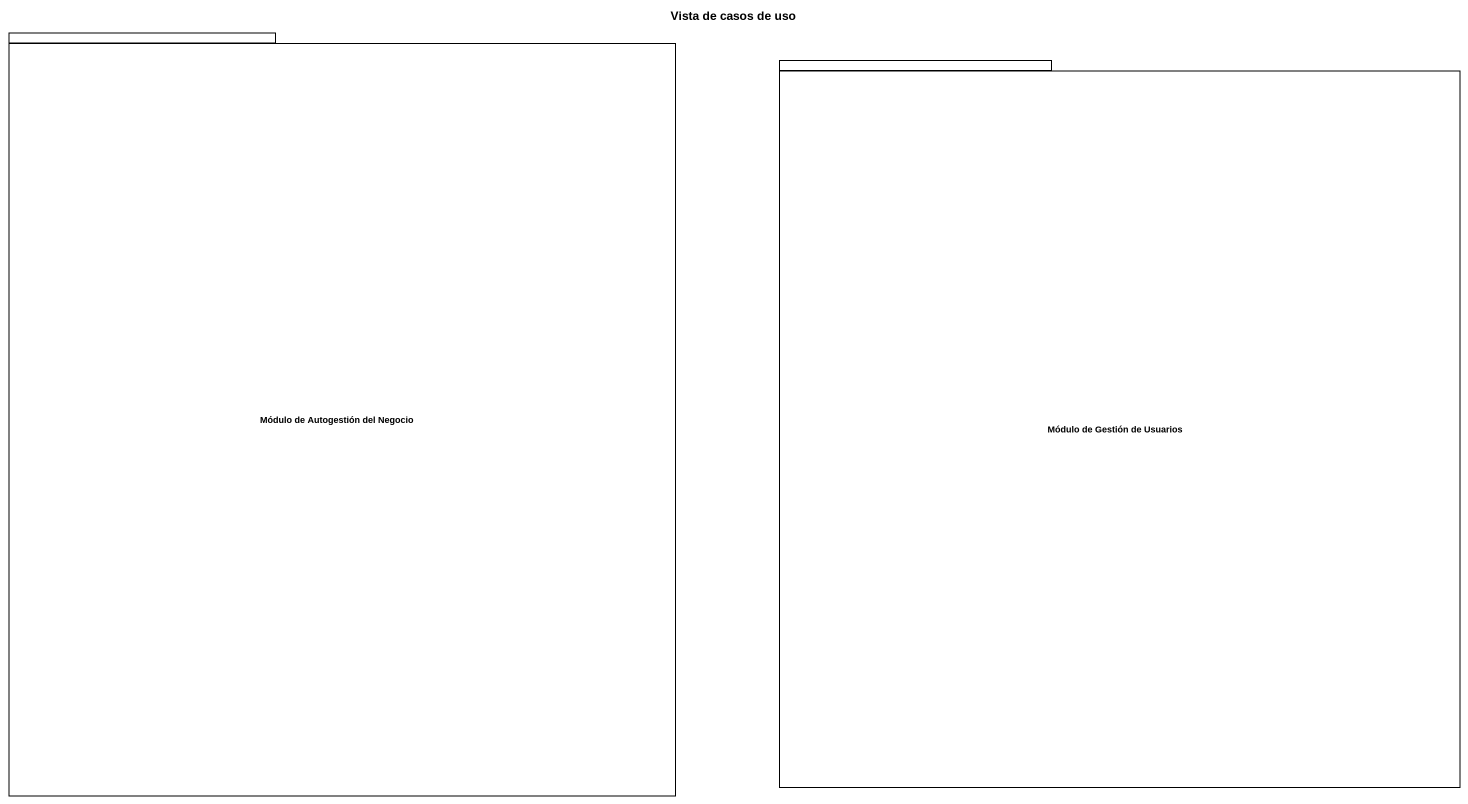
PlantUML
@startuml
title Vista de casos de uso
package "Módulo de Autogestión del Negocio" as Módulo_de_Autogestión_del {
}
package "Módulo de Gestión de Usuarios" as Módulo_de_Gestión_de {
}
@enduml
